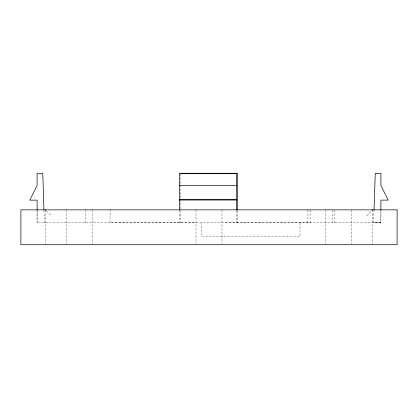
<?xml version="1.0" encoding="UTF-8"?>
<svg xmlns="http://www.w3.org/2000/svg" width="418" height="418" viewBox="0 0 418 418"><rect width="100%" height="100%" fill="white"/><g stroke="black" fill="none" stroke-linecap="round" stroke-linejoin="round"><path stroke-width="0.31" stroke-dasharray="2.09 1.57" d="M310.119 209.862L310.119 222.836L224.398 222.836M380.918 210.505L380.892 222.878L373.776 222.836M373.598 222.878L374.042 210.531M366.769 215.871L372.501 210.139M193.362 222.836L193.644 222.836L110.086 222.836L110.086 209.862M380.955 222.836L37.045 222.836L37.045 210.51M374.988 222.836L380.892 222.878L380.887 209.862M46.309 210.949L51.231 215.871M43.974 210.51L44.412 222.836M372.778 209.862L372.778 244.081M351.695 209.862L351.695 244.081M334.442 209.862L334.442 222.836M332.237 210.51L332.237 222.836M325.753 209.862L325.753 244.081M307.914 209.862L307.914 222.836M300.03 222.836L300.03 236.619L201.601 236.619L201.601 222.836M237.434 210.51L237.434 222.836M236.342 210.458L236.342 222.799M221.974 209.862L221.974 244.081M196.026 209.862L196.026 244.081M180.68 173.956L180.68 198.863M180.68 199.485L180.68 222.836M179.588 210.426L179.588 222.799M92.247 209.862L92.247 244.081M85.763 209.862L85.763 222.836M66.305 209.862L66.305 244.081M45.222 209.862L45.222 244.081M37.113 210.51L37.113 222.836"/><path stroke-width="0.63" d="M374.068 209.883L375.244 173.35L380.918 173.35L380.918 185.514L388.212 200.107L380.918 200.107L380.887 209.862M372.501 210.139L372.778 209.862M180.68 173.376L237.434 173.376L237.434 209.862M179.588 185.435L236.342 185.435M179.588 199.611L236.342 199.611M179.588 200.029L236.342 200.029M45.222 209.862L45.499 210.139M43.947 209.862L42.793 173.376L37.113 173.376L37.113 185.54L29.819 200.133L37.113 200.133L37.113 209.862M236.342 209.862L236.342 173.271L179.588 173.271L179.588 209.862M397.1 209.862L20.9 209.862L20.9 244.729L397.1 244.729L397.1 209.862"/></g></svg>
